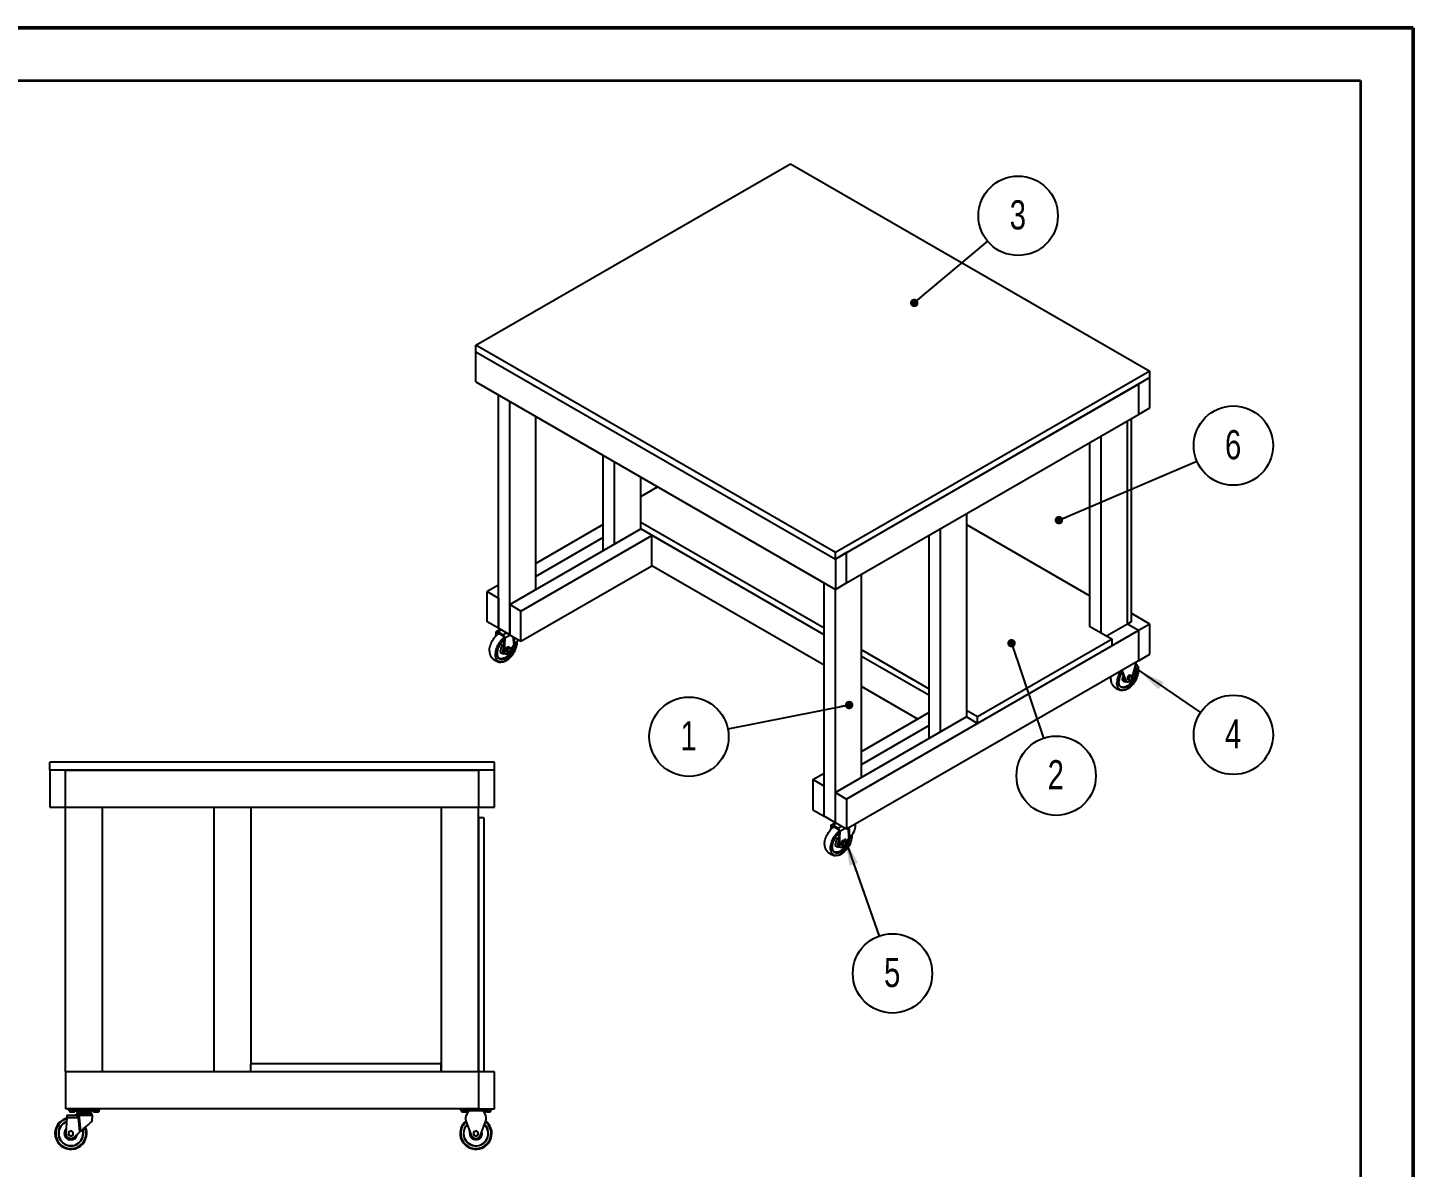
# Model space of a CAD drawing. Header units: millimetres. Extents: x 0 to 279, y 0 to 216.
# Drawn here: x 113.2 to 279.4, y 79.2 to 215.9 of the extents above; entities that cross this region are included whole.
import ezdxf

# ---------------------------------------------------------------- set-up
doc = ezdxf.new("R2010")
doc.units = ezdxf.units.MM
doc.layers.add('PAGE_BORDER', color=7, linetype='Continuous')
doc.styles.add('SLDTEXTSTYLE0', font='TXT', dxfattribs={"width": 0.75})
doc.dimstyles.new('SLDDIMSTYLE2', dxfattribs={"dimtxt": 0.18, "dimasz": 1.016, "dimexe": 0, "dimexo": 0.0625, "dimgap": 0, "dimtad": 0, "dimtih": 1, "dimtoh": 1, "dimdec": 0, "dimrnd": 1e-09, "dimzin": 0, "dimdsep": 46, "dimtxsty": 'Standard', "dimblk1": 'DOT', "dimblk2": 'DOT', "dimsah": 1, "dimcen": 0.09, "dimadec": 0, "dimazin": 0, "dimtfac": 1.016, "dimtdec": 0, "dimtofl": 0, "dimtmove": 0, "dimatfit": 3, "dimldrblk": 'DOT', "dimfxl": 0, "dimfrac": 2, "dimtolj": 1, "dimtzin": 0, "dimarcsym": 0})
doc.dimstyles.new('SLDDIMSTYLE3', dxfattribs={"dimtxt": 0.18, "dimasz": 3.302, "dimexe": 0, "dimexo": 0.0625, "dimgap": 0, "dimtad": 0, "dimtih": 1, "dimtoh": 1, "dimdec": 0, "dimrnd": 1e-09, "dimzin": 0, "dimdsep": 46, "dimtxsty": 'Standard', "dimsah": 1, "dimcen": 0.09, "dimadec": 0, "dimazin": 0, "dimtfac": 3.302, "dimtdec": 0, "dimtofl": 0, "dimtmove": 0, "dimatfit": 3, "dimfxl": 0, "dimfrac": 2, "dimtolj": 1, "dimtzin": 0, "dimarcsym": 0})

# ---------------------------------------------------------------- blocks, each defined once
blk = doc.blocks.new('SW_NOTE_0')
at = {"layer": 'PAGE_BORDER', "color": 0}
blk.add_circle((3.64, 3.06), 4.76, dxfattribs=at)
at = {"layer": 'PAGE_BORDER', "color": 0, "insert": (3.61, 4.92), "char_height": 3.5, "attachment_point": 2, "style": 'SLDTEXTSTYLE0'}
blk.add_mtext('3', dxfattribs=at)
blk = doc.blocks.new('_DOT')
at = {"color": 0, "linetype": 'ByBlock', "lineweight": -2}
blk.add_line((-0.5, 0), (-1, 0), dxfattribs=at)
at = {"color": 0, "linetype": 'ByBlock', "const_width": 0.5}
blk.add_lwpolyline([(-0.25, 0, 1), (0.25, 0, 1)], format="xyb", close=True, dxfattribs=at)
blk = doc.blocks.new('SW_NOTE_1')
at = {"layer": 'PAGE_BORDER', "color": 0}
blk.add_circle((4.37, 1.87), 4.76, dxfattribs=at)
at = {"layer": 'PAGE_BORDER', "color": 0, "insert": (4.34, 3.73), "char_height": 3.5, "attachment_point": 2, "style": 'SLDTEXTSTYLE0'}
blk.add_mtext('6', dxfattribs=at)
blk = doc.blocks.new('SW_NOTE_2')
at = {"layer": 'PAGE_BORDER', "color": 0}
blk.add_circle((1.52, -4.51), 4.76, dxfattribs=at)
at = {"layer": 'PAGE_BORDER', "color": 0, "insert": (1.48, -2.64), "char_height": 3.5, "attachment_point": 2, "style": 'SLDTEXTSTYLE0'}
blk.add_mtext('2', dxfattribs=at)
blk = doc.blocks.new('SW_NOTE_3')
at = {"layer": 'PAGE_BORDER', "color": 0}
blk.add_circle((3.93, -2.67), 4.76, dxfattribs=at)
at = {"layer": 'PAGE_BORDER', "color": 0, "insert": (3.9, -0.81), "char_height": 3.5, "attachment_point": 2, "style": 'SLDTEXTSTYLE0'}
blk.add_mtext('4', dxfattribs=at)
blk = doc.blocks.new('SW_NOTE_4')
at = {"layer": 'PAGE_BORDER', "color": 0}
blk.add_circle((1.59, -4.48), 4.76, dxfattribs=at)
at = {"layer": 'PAGE_BORDER', "color": 0, "insert": (1.55, -2.62), "char_height": 3.5, "attachment_point": 2, "style": 'SLDTEXTSTYLE0'}
blk.add_mtext('5', dxfattribs=at)
blk = doc.blocks.new('SW_NOTE_5')
at = {"layer": 'PAGE_BORDER', "color": 0}
blk.add_circle((-4.66, -0.92), 4.76, dxfattribs=at)
at = {"layer": 'PAGE_BORDER', "color": 0, "insert": (-4.7, 0.94), "char_height": 3.5, "attachment_point": 2, "style": 'SLDTEXTSTYLE0'}
blk.add_mtext('1', dxfattribs=at)

msp = doc.modelspace()

# ---------------------------------------------------------------- linework, layer by layer
at = {"color": 7, "linetype": 'Continuous', "lineweight": 50}
for p in [(0, 215.9), (279.4, 0)]:
    msp.add_line(p, (279.4, 215.9), dxfattribs=at)
at = {"color": 7, "linetype": 'Continuous', "lineweight": 25}
for p, q in [((166.986, 177.804), (204.704, 199.578)), ((204.704, 199.578), (247.809, 174.694)), ((210.092, 152.92), (166.986, 177.804)), ((166.986, 177.027), (166.986, 177.804)), ((166.986, 177.027), (210.092, 152.142)), ((166.986, 173.397), (166.986, 177.027)), ((247.809, 174.694), (210.092, 152.92)), ((247.809, 173.916), (247.809, 174.694)), ((166.986, 173.397), (210.092, 148.513)), ((247.809, 173.916), (210.092, 152.142)), ((211.439, 152.92), (246.462, 173.138)), ((247.809, 173.916), (246.462, 173.138)), ((246.462, 173.138), (246.462, 169.509)), ((247.809, 170.287), (247.809, 173.916)), ((169.681, 143.842), (169.681, 171.842)), ((171.028, 143.065), (171.028, 171.064)), ((211.439, 149.291), (246.462, 169.509)), ((246.462, 169.509), (247.809, 170.287)), ((174.171, 148.509), (174.171, 169.25)), ((245.115, 144.361), (245.115, 168.731)), ((245.564, 168.99), (245.564, 144.621)), ((241.972, 143.292), (241.972, 166.917)), ((182.253, 153.175), (182.253, 164.584)), ((240.625, 144.07), (240.625, 166.139)), ((183.6, 153.952), (183.6, 163.806)), ((186.743, 155.767), (186.743, 161.992)), ((186.743, 159.655), (188.767, 160.823)), ((182.253, 156.285), (174.171, 151.619)), ((208.745, 143.843), (186.743, 156.544)), ((225.807, 157.585), (225.807, 133.215)), ((225.807, 156.285), (240.625, 147.731)), ((171.028, 146.694), (186.743, 155.767)), ((172.375, 145.917), (188.09, 154.989)), ((182.253, 154.73), (174.171, 150.064)), ((208.745, 143.065), (186.743, 155.767)), ((188.09, 151.359), (188.09, 154.989)), ((208.745, 143.065), (188.09, 154.989)), ((221.317, 154.993), (221.317, 130.623)), ((222.664, 155.771), (222.664, 131.401)), ((211.439, 152.92), (210.092, 152.142)), ((210.092, 152.142), (210.092, 152.92)), ((211.439, 149.291), (211.439, 152.92)), ((172.375, 142.287), (188.09, 151.359)), ((208.745, 139.436), (188.09, 151.359)), ((210.092, 152.142), (210.092, 148.513)), ((213.235, 125.957), (213.235, 150.327)), ((169.681, 149.027), (168.333, 148.25)), ((168.333, 148.25), (169.681, 147.472)), ((168.333, 144.62), (168.333, 148.25)), ((208.745, 121.291), (208.745, 149.291)), ((210.092, 148.513), (211.439, 149.291)), ((210.092, 120.514), (210.092, 148.513)), ((169.681, 147.472), (169.681, 143.842)), ((172.375, 145.917), (171.028, 146.694)), ((171.028, 146.694), (171.028, 143.065)), ((169.681, 143.842), (168.333, 144.62)), ((172.375, 142.287), (172.375, 145.917)), ((245.564, 144.621), (245.115, 144.361)), ((247.809, 144.361), (245.564, 145.657)), ((169.351, 143.286), (169.333, 142.879)), ((169.436, 143.237), (169.424, 142.975)), ((169.905, 143.713), (169.425, 143.436)), ((170.212, 142.96), (169.583, 143.323)), ((170.216, 143.06), (169.588, 143.422)), ((171.028, 143.065), (169.681, 143.842)), ((171.028, 143.065), (172.375, 142.287)), ((246.462, 143.584), (211.439, 123.365)), ((240.625, 144.135), (240.568, 144.102)), ((240.568, 144.102), (243.291, 142.531)), ((245.115, 144.361), (242.617, 142.92)), ((246.462, 143.584), (245.115, 144.361)), ((247.809, 144.361), (246.462, 143.584)), ((246.462, 143.584), (246.462, 139.954)), ((247.809, 140.732), (247.809, 144.361)), ((170.345, 142.713), (170.276, 141.159)), ((170.429, 142.664), (170.36, 141.11)), ((170.781, 141.59), (170.584, 141.345)), ((170.584, 141.345), (170.584, 141.083)), ((170.749, 141.25), (170.584, 141.345)), ((170.977, 141.572), (170.781, 141.59)), ((170.945, 141.494), (170.781, 141.59)), ((171.142, 141.477), (170.977, 141.572)), ((171.155, 141.279), (171.547, 141.911)), ((221.317, 136.585), (213.235, 141.251)), ((243.291, 142.531), (227.154, 133.215)), ((243.291, 141.753), (227.154, 132.438)), ((243.291, 141.753), (243.291, 142.531)), ((170.268, 140.795), (170.466, 140.822)), ((170.36, 141.11), (170.276, 141.159)), ((170.399, 140.861), (170.483, 140.812)), ((170.749, 140.988), (170.584, 141.083)), ((246.462, 139.954), (211.439, 119.736)), ((221.317, 135.807), (213.235, 140.473)), ((245.713, 138.02), (246.159, 139.693)), ((246.462, 139.954), (247.809, 140.732)), ((244.394, 138.761), (244.837, 137.612)), ((244.475, 138.721), (244.921, 137.563)), ((245.317, 138.22), (245.12, 137.975)), ((245.12, 137.975), (245.12, 137.714)), ((245.285, 137.88), (245.12, 137.975)), ((245.513, 138.202), (245.317, 138.22)), ((245.481, 138.125), (245.317, 138.22)), ((245.678, 138.107), (245.513, 138.202)), ((245.698, 137.971), (245.713, 138.02)), ((219.969, 132.956), (213.235, 136.844)), ((244.739, 137.773), (244.744, 137.853)), ((244.921, 137.563), (244.837, 137.612)), ((244.865, 137.433), (245.002, 137.452)), ((244.935, 137.491), (245.019, 137.442)), ((245.285, 137.618), (245.12, 137.714)), ((225.807, 133.215), (210.092, 124.143)), ((213.235, 129.068), (221.317, 133.734)), ((227.154, 133.215), (225.807, 133.993)), ((227.154, 132.438), (225.807, 133.215)), ((227.154, 132.438), (227.154, 133.215)), ((213.235, 127.513), (221.317, 132.179)), ((115.86, 126.822), (115.86, 127.775)), ((169.2, 127.775), (115.86, 127.775)), ((115.86, 126.822), (115.86, 122.377)), ((117.765, 126.822), (115.86, 126.822)), ((169.2, 126.822), (115.86, 126.822)), ((117.765, 122.377), (117.765, 126.822)), ((117.765, 126.822), (167.295, 126.822)), ((167.295, 126.822), (167.295, 122.377)), ((169.2, 126.822), (167.295, 126.822)), ((169.2, 126.822), (169.2, 127.775)), ((169.2, 122.377), (169.2, 126.822)), ((207.398, 125.698), (208.745, 126.476)), ((208.745, 124.921), (207.398, 125.698)), ((207.398, 125.698), (207.398, 122.069)), ((208.745, 121.291), (208.745, 124.921)), ((210.092, 124.143), (211.439, 123.365)), ((210.092, 120.514), (210.092, 124.143)), ((211.439, 123.365), (211.439, 119.736)), ((115.86, 122.377), (117.765, 122.377)), ((117.765, 90.627), (117.765, 122.377)), ((117.765, 122.377), (167.295, 122.377)), ((122.21, 90.627), (122.21, 122.377)), ((135.545, 122.377), (135.545, 90.627)), ((139.99, 122.377), (139.99, 91.58)), ((162.85, 90.627), (162.85, 122.377)), ((167.295, 90.627), (167.295, 122.377)), ((167.295, 122.377), (169.2, 122.377)), ((207.398, 122.069), (208.745, 121.291)), ((167.93, 121.107), (167.295, 121.107)), ((167.295, 121.107), (167.295, 90.627)), ((167.93, 121.107), (167.93, 90.627)), ((210.092, 120.514), (208.745, 121.291)), ((209.538, 120.087), (209.52, 119.68)), ((209.622, 120.038), (209.611, 119.776)), ((210.091, 120.514), (209.612, 120.237)), ((210.398, 119.761), (209.77, 120.123)), ((210.403, 119.86), (209.774, 120.223)), ((211.439, 119.736), (210.092, 120.514)), ((212.495, 120.048), (212.515, 120.357)), ((210.531, 119.513), (210.463, 117.96)), ((210.616, 119.465), (210.547, 117.911)), ((210.967, 118.39), (210.771, 118.146)), ((210.771, 118.146), (210.771, 117.884)), ((210.936, 118.051), (210.771, 118.146)), ((211.164, 118.373), (210.967, 118.39)), ((211.132, 118.295), (210.967, 118.39)), ((211.328, 118.278), (211.164, 118.373)), ((211.342, 118.08), (211.733, 118.711)), ((210.455, 117.596), (210.653, 117.623)), ((210.547, 117.911), (210.463, 117.96)), ((210.585, 117.661), (210.67, 117.613)), ((210.936, 117.789), (210.771, 117.884)), ((139.99, 90.627), (139.99, 91.58)), ((162.81, 91.58), (139.99, 91.58)), ((162.81, 90.627), (162.81, 91.58)), ((162.85, 91.58), (162.81, 91.58)), ((117.765, 90.627), (117.765, 86.182)), ((167.295, 90.627), (117.765, 90.627)), ((162.81, 90.627), (139.99, 90.627)), ((169.2, 90.627), (167.295, 90.627)), ((167.295, 90.627), (167.295, 86.182)), ((169.2, 86.182), (169.2, 90.627)), ((167.295, 86.182), (117.765, 86.182)), ((117.903, 85.131), (117.805, 83.277)), ((119.316, 85.131), (117.903, 85.131)), ((117.919, 85.448), (119.001, 85.448)), ((118.082, 86.063), (118.082, 86.182)), ((118.082, 86.063), (121.892, 86.063)), ((118.253, 86.063), (118.253, 85.87)), ((118.274, 85.849), (118.281, 85.845)), ((118.281, 85.845), (118.372, 85.845)), ((118.49, 85.87), (118.372, 85.845)), ((118.372, 85.845), (118.643, 85.845)), ((118.49, 86.063), (118.49, 85.87)), ((118.796, 85.87), (118.643, 85.845)), ((118.643, 85.845), (118.83, 85.845)), ((118.796, 86.063), (118.796, 85.87)), ((118.836, 85.845), (118.843, 85.849)), ((118.864, 86.063), (118.864, 85.87)), ((119.111, 85.825), (119.111, 85.749)), ((119.111, 85.749), (120.864, 85.749)), ((119.111, 85.692), (119.111, 85.565)), ((119.111, 85.692), (120.864, 85.692)), ((119.111, 85.565), (120.864, 85.565)), ((119.2, 85.749), (119.2, 85.692)), ((119.483, 83.418), (119.316, 85.131)), ((119.409, 85.139), (119.554, 83.481)), ((120.775, 85.692), (120.775, 85.749)), ((120.864, 85.749), (120.864, 85.825)), ((120.864, 85.565), (120.864, 85.692)), ((120.947, 84.731), (120.982, 85.398)), ((121.097, 86.063), (121.097, 85.87)), ((121.111, 85.861), (121.138, 85.845)), ((121.164, 85.845), (121.138, 85.845)), ((121.164, 85.845), (121.39, 85.845)), ((121.23, 86.063), (121.23, 85.87)), ((121.55, 85.87), (121.39, 85.845)), ((121.39, 85.845), (121.643, 85.845)), ((121.55, 86.063), (121.55, 85.87)), ((121.736, 85.87), (121.643, 85.845)), ((121.643, 85.845), (121.694, 85.845)), ((121.694, 85.845), (121.722, 85.861)), ((121.736, 86.063), (121.736, 85.87)), ((121.892, 86.063), (121.892, 86.182)), ((165.072, 86.063), (165.072, 86.182)), ((165.072, 86.063), (165.271, 86.063)), ((165.231, 86.063), (165.231, 85.87)), ((165.243, 85.866), (165.231, 85.87)), ((165.231, 85.87), (165.25, 85.862)), ((165.248, 85.858), (165.271, 85.845)), ((165.25, 86.063), (165.25, 85.87)), ((165.25, 85.87), (165.274, 85.845)), ((165.271, 86.063), (165.271, 86.182)), ((165.271, 86.063), (165.715, 86.063)), ((165.375, 85.845), (165.271, 85.845)), ((165.375, 85.845), (165.65, 85.845)), ((165.501, 86.063), (165.501, 85.87)), ((165.799, 85.87), (165.65, 85.845)), ((165.65, 85.845), (165.823, 85.845)), ((165.714, 86.141), (165.714, 86.182)), ((165.715, 86.063), (165.714, 86.141)), ((165.714, 86.141), (165.912, 86.141)), ((165.787, 84.775), (166.418, 83.042)), ((165.799, 86.063), (165.799, 85.87)), ((165.847, 85.87), (165.823, 85.845)), ((165.826, 85.845), (165.85, 85.858)), ((165.866, 85.87), (165.835, 85.857)), ((166.085, 85.944), (165.842, 85.501)), ((165.847, 86.063), (165.847, 85.87)), ((165.866, 86.063), (165.866, 85.87)), ((165.912, 86.182), (165.912, 86.141)), ((165.912, 86.141), (165.913, 86.063)), ((167.87, 85.944), (166.085, 85.944)), ((166.11, 86.182), (166.11, 86.063)), ((166.15, 86.063), (166.11, 86.063)), ((167.295, 86.182), (169.2, 86.182)), ((167.537, 83.042), (168.168, 84.775)), ((167.845, 86.063), (167.805, 86.063)), ((167.845, 86.063), (167.845, 86.182)), ((168.113, 85.501), (167.87, 85.944)), ((168.042, 86.063), (168.043, 86.141)), ((168.043, 86.141), (168.043, 86.182)), ((168.241, 86.141), (168.043, 86.141)), ((168.103, 86.063), (168.103, 85.87)), ((168.126, 85.849), (168.103, 85.87)), ((168.121, 85.849), (168.128, 85.845)), ((168.122, 86.063), (168.122, 85.87)), ((168.135, 85.87), (168.129, 85.845)), ((168.278, 85.845), (168.129, 85.845)), ((168.135, 86.063), (168.135, 85.87)), ((168.241, 86.141), (168.24, 86.063)), ((168.24, 86.063), (168.684, 86.063)), ((168.241, 86.182), (168.241, 86.141)), ((168.278, 85.845), (168.555, 85.845)), ((168.42, 86.063), (168.42, 85.87)), ((168.691, 85.87), (168.555, 85.845)), ((168.555, 85.845), (168.684, 85.845)), ((168.684, 86.063), (168.684, 86.182)), ((168.684, 86.063), (168.882, 86.063)), ((168.684, 85.845), (168.691, 85.849)), ((168.709, 85.87), (168.69, 85.866)), ((168.691, 86.063), (168.691, 85.87)), ((168.698, 85.86), (168.709, 85.87)), ((168.709, 86.063), (168.709, 85.87)), ((168.882, 86.063), (168.882, 86.182)), ((118.4, 83.566), (118.261, 83.486)), ((118.678, 83.406), (118.539, 83.486)), ((118.798, 82.802), (119.483, 83.418)), ((166.977, 83.566), (166.838, 83.486)), ((167.255, 83.406), (167.116, 83.486)), ((118.122, 83.085), (118.261, 83.005)), ((118.4, 82.925), (118.539, 83.005)), ((166.7, 83.085), (166.838, 83.005)), ((166.977, 82.925), (167.116, 83.005))]:
    msp.add_line(p, q, dxfattribs=at)
at = {"color": 8, "linetype": 'Continuous', "lineweight": 25}
for p, q in [((169.436, 143.237), (169.583, 143.323)), ((169.998, 143.659), (169.588, 143.422)), ((170.216, 143.06), (170.626, 143.296)), ((171.075, 143.037), (170.429, 142.664)), ((244.475, 138.721), (244.4, 138.764)), ((209.622, 120.038), (209.77, 120.123)), ((210.184, 120.46), (209.774, 120.223)), ((210.403, 119.86), (210.813, 120.097)), ((211.262, 119.838), (210.616, 119.465)), ((119.028, 85.506), (119.113, 85.506)), ((119.111, 85.825), (120.864, 85.825)), ((120.982, 85.398), (119.31, 85.398))]:
    msp.add_line(p, q, dxfattribs=at)
at = {"color": 7, "linetype": 'Continuous', "lineweight": 25, "flags": 128}
for points in [[(168.593, 141.108), (168.599, 141.259), (168.618, 141.416), (168.65, 141.578), (168.694, 141.742), (168.749, 141.907), (168.816, 142.072), (168.893, 142.235), (168.98, 142.393), (169.076, 142.546), (169.18, 142.693), (169.291, 142.831), (169.408, 142.959), (169.529, 143.076), (169.654, 143.181), (169.73, 143.238)], [(169.322, 140.687), (169.329, 140.838), (169.348, 140.995), (169.379, 141.157), (169.423, 141.321), (169.479, 141.486), (169.546, 141.651), (169.623, 141.813), (169.71, 141.972), (169.806, 142.125), (169.91, 142.272), (170.021, 142.409), (170.137, 142.538), (170.259, 142.655), (170.345, 142.729)], [(171.888, 142.257), (171.889, 142.242), (171.889, 142.095), (171.876, 141.94), (171.851, 141.781), (171.813, 141.618), (171.764, 141.453), (171.702, 141.287), (171.63, 141.124), (171.548, 140.963), (171.456, 140.807), (171.356, 140.657), (171.249, 140.515), (171.135, 140.381), (171.016, 140.258), (170.892, 140.147), (170.766, 140.049), (170.639, 139.964), (170.511, 139.894), (170.384, 139.839), (170.259, 139.8), (170.137, 139.777), (170.021, 139.77), (169.91, 139.78), (169.806, 139.806), (169.71, 139.849), (169.623, 139.907), (169.546, 139.98), (169.479, 140.068), (169.423, 140.169), (169.379, 140.283), (169.348, 140.408), (169.329, 140.543), (169.322, 140.687), (169.322, 140.687)], [(169.547, 140.816), (169.553, 140.952), (169.572, 141.094), (169.602, 141.239), (169.645, 141.387), (169.699, 141.535), (169.763, 141.682), (169.837, 141.825), (169.921, 141.965), (170.012, 142.098), (170.11, 142.223), (170.214, 142.338), (170.323, 142.443), (170.333, 142.453)], [(171.666, 142.029), (171.66, 141.904), (171.642, 141.762), (171.611, 141.617), (171.568, 141.469), (171.515, 141.321), (171.45, 141.175), (171.376, 141.031), (171.293, 140.891), (171.201, 140.759), (171.103, 140.634), (170.999, 140.518), (170.89, 140.413), (170.778, 140.32), (170.664, 140.239), (170.549, 140.173), (170.435, 140.122), (170.323, 140.085), (170.214, 140.065), (170.11, 140.06), (170.012, 140.072), (169.921, 140.099), (169.837, 140.142), (169.763, 140.201), (169.699, 140.273), (169.645, 140.359), (169.602, 140.458), (169.572, 140.568), (169.553, 140.688), (169.547, 140.816)], [(171.467, 141.783), (171.462, 141.759), (171.425, 141.613), (171.377, 141.466), (171.317, 141.319), (171.247, 141.175), (171.167, 141.034), (171.079, 140.9), (170.984, 140.773), (170.882, 140.654), (170.775, 140.547), (170.665, 140.451), (170.552, 140.367), (170.438, 140.298), (170.324, 140.243), (170.212, 140.204), (170.104, 140.18), (169.999, 140.173), (169.9, 140.182), (169.809, 140.207), (169.725, 140.247), (169.713, 140.255)], [(170.268, 140.795), (170.263, 140.794), (170.189, 140.793), (170.12, 140.807), (170.059, 140.837), (170.007, 140.882), (169.966, 140.941), (169.935, 141.013), (169.917, 141.096), (169.911, 141.188)], [(170.464, 140.823), (170.416, 140.825), (170.355, 140.842), (170.302, 140.875), (170.26, 140.923), (170.228, 140.985), (170.209, 141.059), (170.203, 141.143)], [(170.276, 141.159), (170.279, 141.073), (170.296, 140.997), (170.325, 140.933), (170.367, 140.883), (170.399, 140.861)], [(170.36, 141.11), (170.363, 141.024), (170.38, 140.948), (170.409, 140.884), (170.451, 140.835), (170.504, 140.802), (170.565, 140.786), (170.634, 140.787), (170.708, 140.807), (170.784, 140.843), (170.859, 140.896), (170.933, 140.962), (170.937, 140.967)], [(246.159, 139.693), (246.178, 139.777), (246.181, 139.792)], [(243.129, 137.738), (243.135, 137.89), (243.154, 138.045)], [(246.128, 139.578), (246.166, 139.545), (246.239, 139.464), (246.3, 139.37), (246.349, 139.262), (246.387, 139.143), (246.413, 139.012), (246.425, 138.873), (246.425, 138.725), (246.413, 138.57), (246.387, 138.411), (246.349, 138.248), (246.3, 138.083), (246.239, 137.918), (246.166, 137.754), (246.084, 137.593), (245.992, 137.437), (245.892, 137.287), (245.785, 137.145), (245.671, 137.012), (245.552, 136.889), (245.429, 136.778), (245.302, 136.679), (245.175, 136.594), (245.047, 136.524), (244.92, 136.469), (244.795, 136.43), (244.674, 136.407), (244.557, 136.401), (244.446, 136.41), (244.342, 136.437), (244.246, 136.479), (244.159, 136.537), (244.082, 136.61), (244.015, 136.698), (243.959, 136.799), (243.916, 136.913), (243.884, 137.038), (243.865, 137.173), (243.859, 137.317), (243.859, 137.317)], [(246.036, 139.233), (246.051, 139.213), (246.104, 139.127), (246.147, 139.029), (246.178, 138.919), (246.196, 138.799), (246.202, 138.67), (246.196, 138.534), (246.178, 138.393), (246.147, 138.247), (246.104, 138.1), (246.051, 137.952), (245.986, 137.805), (245.912, 137.661), (245.829, 137.522), (245.737, 137.389), (245.639, 137.264), (245.535, 137.148), (245.426, 137.043), (245.314, 136.95), (245.2, 136.87), (245.085, 136.803), (244.971, 136.752), (244.859, 136.716), (244.751, 136.695), (244.646, 136.691), (244.548, 136.702), (244.457, 136.73), (244.373, 136.773), (244.299, 136.831), (244.235, 136.903), (244.181, 136.989), (244.139, 137.088), (244.108, 137.198), (244.089, 137.318), (244.083, 137.447), (244.083, 137.447)], [(246.011, 139.141), (246.02, 139.122), (246.057, 139.018), (246.083, 138.903), (246.095, 138.778), (246.095, 138.645), (246.083, 138.506), (246.057, 138.362), (246.02, 138.215), (245.971, 138.066), (245.911, 137.919), (245.84, 137.773), (245.76, 137.632), (245.671, 137.496), (245.575, 137.368), (245.472, 137.248), (245.365, 137.14), (245.253, 137.043), (245.139, 136.959), (245.024, 136.889), (244.91, 136.833), (244.797, 136.794), (244.687, 136.77), (244.582, 136.763), (244.482, 136.772), (244.389, 136.797), (244.305, 136.838), (244.269, 136.862)], [(244.453, 138.795), (244.456, 138.783), (244.475, 138.721)], [(244.865, 137.433), (244.814, 137.43), (244.743, 137.439), (244.68, 137.465), (244.627, 137.507), (244.584, 137.563), (244.552, 137.633), (244.533, 137.715), (244.526, 137.806)], [(245, 137.453), (244.952, 137.455), (244.891, 137.472), (244.838, 137.505), (244.796, 137.553), (244.764, 137.615), (244.745, 137.689), (244.739, 137.773)], [(244.921, 137.563), (244.952, 137.504), (244.994, 137.459), (245.046, 137.429), (245.106, 137.415), (245.173, 137.418), (245.244, 137.437), (245.317, 137.472), (245.39, 137.521), (245.461, 137.584), (245.471, 137.595)], [(208.779, 117.909), (208.786, 118.06), (208.805, 118.217), (208.836, 118.379), (208.88, 118.543), (208.936, 118.708), (209.003, 118.873), (209.08, 119.035), (209.167, 119.194), (209.263, 119.347), (209.367, 119.494), (209.478, 119.631), (209.594, 119.76), (209.716, 119.877), (209.841, 119.982), (209.917, 120.039)], [(209.509, 117.487), (209.515, 117.639), (209.535, 117.796), (209.566, 117.958), (209.61, 118.122), (209.665, 118.287), (209.732, 118.452), (209.81, 118.614), (209.897, 118.773), (209.993, 118.926), (210.097, 119.072), (210.207, 119.21), (210.324, 119.338), (210.445, 119.456), (210.531, 119.529)], [(212.075, 119.058), (212.076, 119.043), (212.076, 118.895), (212.063, 118.741), (212.038, 118.581), (212, 118.418), (211.95, 118.253), (211.889, 118.088), (211.817, 117.924), (211.735, 117.764), (211.643, 117.607), (211.543, 117.458), (211.435, 117.315), (211.321, 117.182), (211.202, 117.059), (211.079, 116.948), (210.953, 116.85), (210.825, 116.765), (210.697, 116.695), (210.57, 116.64), (210.445, 116.601), (210.324, 116.578), (210.207, 116.571), (210.097, 116.581), (209.993, 116.607), (209.897, 116.65), (209.81, 116.708), (209.732, 116.781), (209.665, 116.869), (209.61, 116.97), (209.566, 117.083), (209.535, 117.208), (209.515, 117.344), (209.509, 117.487), (209.509, 117.487)], [(209.734, 117.617), (209.74, 117.753), (209.758, 117.894), (209.789, 118.04), (209.832, 118.187), (209.885, 118.336), (209.95, 118.482), (210.024, 118.626), (210.107, 118.765), (210.199, 118.898), (210.297, 119.023), (210.401, 119.139), (210.51, 119.244), (210.52, 119.253)], [(211.853, 118.829), (211.847, 118.705), (211.828, 118.563), (211.797, 118.418), (211.755, 118.27), (211.701, 118.122), (211.637, 117.975), (211.563, 117.831), (211.479, 117.692), (211.388, 117.559), (211.29, 117.434), (211.185, 117.318), (211.077, 117.213), (210.965, 117.12), (210.851, 117.04), (210.736, 116.974), (210.622, 116.922), (210.51, 116.886), (210.401, 116.866), (210.297, 116.861), (210.199, 116.873), (210.107, 116.9), (210.024, 116.943), (209.95, 117.001), (209.885, 117.074), (209.832, 117.16), (209.789, 117.258), (209.758, 117.368), (209.74, 117.488), (209.734, 117.617)], [(211.654, 118.584), (211.649, 118.559), (211.612, 118.414), (211.563, 118.266), (211.504, 118.12), (211.434, 117.975), (211.354, 117.835), (211.266, 117.701), (211.171, 117.573), (211.069, 117.455), (210.962, 117.347), (210.852, 117.251), (210.739, 117.168), (210.625, 117.099), (210.511, 117.044), (210.399, 117.004), (210.29, 116.981), (210.186, 116.974), (210.087, 116.982), (209.995, 117.007), (209.911, 117.048), (209.899, 117.056)], [(210.455, 117.596), (210.45, 117.595), (210.375, 117.593), (210.307, 117.608), (210.246, 117.638), (210.194, 117.683), (210.152, 117.742), (210.122, 117.814), (210.104, 117.897), (210.097, 117.989)], [(210.651, 117.624), (210.603, 117.625), (210.542, 117.642), (210.489, 117.676), (210.446, 117.724), (210.415, 117.786), (210.396, 117.86), (210.389, 117.944)], [(210.463, 117.96), (210.466, 117.874), (210.482, 117.797), (210.512, 117.733), (210.554, 117.684), (210.585, 117.661)], [(210.547, 117.911), (210.55, 117.825), (210.566, 117.749), (210.596, 117.685), (210.638, 117.636), (210.69, 117.602), (210.752, 117.586), (210.821, 117.588), (210.894, 117.608), (210.97, 117.644), (211.046, 117.696), (211.119, 117.763), (211.124, 117.767)], [(117.919, 85.448), (117.919, 85.443), (117.918, 85.429), (117.917, 85.405), (117.915, 85.374), (117.913, 85.335), (117.911, 85.289), (117.908, 85.239), (117.905, 85.186), (117.903, 85.131)], [(119.409, 85.139), (119.399, 85.138), (119.388, 85.137), (119.377, 85.136), (119.365, 85.135), (119.353, 85.134), (119.341, 85.133), (119.329, 85.132), (119.316, 85.131)], [(166.085, 85.944), (166.108, 85.985), (166.13, 86.026), (166.15, 86.063)], [(167.805, 86.063), (167.825, 86.026), (167.847, 85.985), (167.87, 85.944)], [(120.947, 84.731), (120.945, 84.73), (120.932, 84.718), (120.905, 84.694), (120.866, 84.659), (120.814, 84.612), (120.751, 84.556), (120.678, 84.49), (120.595, 84.415), (120.504, 84.333), (120.405, 84.245), (120.302, 84.152), (120.194, 84.056), (120.084, 83.957), (119.973, 83.857), (119.863, 83.759), (119.756, 83.662), (119.652, 83.569), (119.554, 83.481)], [(166.232, 83.245), (166.242, 83.362), (166.265, 83.462)]]:
    msp.add_lwpolyline(points, dxfattribs=at)
at = {"color": 7, "linetype": 'Continuous', "lineweight": 25}
for centre, radius, start, end in [((171.141, 141.125), 1.232, 132.11266, 177.06252), ((171.077, 141.119), 0.875, 153.91066, 178.43865), ((171.192, 141.089), 0.426, 140.22793, 177.36071), ((171.076, 141.222), 0.254, 93.42954, 146.56509), ((171.039, 141.355), 0.122, 350.74812, 79.45322), ((170.733, 141.355), 0.426, 320.22793, 357.36071), ((169.682, 141.056), 1.091, 177.28752, 213.15107), ((170.887, 141.089), 0.122, 170.74812, 259.45322), ((170.85, 141.222), 0.254, 273.42954, 326.56509), ((246.557, 137.209), 2.7, 146.0894, 177.70446), ((246.325, 137.352), 2.244, 146.33002, 177.5884), ((245.529, 137.782), 1.003, 155.89918, 178.61538), ((245.729, 137.72), 0.426, 140.22793, 177.36071), ((245.612, 137.853), 0.254, 93.42954, 146.56509), ((245.575, 137.986), 0.122, 350.74812, 79.45322), ((245.27, 137.986), 0.426, 320.22793, 357.36071), ((244.219, 137.687), 1.091, 177.28752, 213.15107), ((245.052, 137.686), 0.228, 199.03191, 238.95595), ((245.423, 137.72), 0.122, 170.74812, 259.45322), ((245.386, 137.853), 0.254, 273.42954, 326.56509), ((211.328, 117.926), 1.232, 132.11266, 177.06252), ((211.263, 117.92), 0.875, 153.91066, 178.43865), ((211.379, 117.89), 0.426, 140.22793, 177.36071), ((211.263, 118.023), 0.254, 93.42954, 146.56509), ((211.225, 118.156), 0.122, 350.74812, 79.45322), ((210.92, 118.156), 0.426, 320.22793, 357.36071), ((209.869, 117.857), 1.091, 177.28752, 213.15107), ((211.074, 117.89), 0.122, 170.74812, 259.45322), ((211.036, 118.023), 0.254, 273.42954, 326.56509), ((118.4, 83.245), 1.905, 105.20996, 0), ((118.4, 83.245), 1.816, 106.13513, 180), ((118.905, 85.607), 0.159, 270, 320.76519), ((118.999, 85.588), 0.14, 270.72111, 324.26534), ((119.151, 85.406), 0.159, 90, 140.76519), ((119.349, 85.825), 0.238, 90, 180), ((119.048, 85.588), 0.324, 298.4033, 324.03077), ((120.626, 85.825), 0.238, 0, 90), ((120.823, 85.406), 0.159, 357, 90), ((166.617, 85.077), 0.883, 151.28785, 200), ((167.338, 85.077), 0.883, 340, 28.71215), ((118.4, 83.245), 1.816, 180, 22.77009), ((118.4, 83.245), 1.499, 110.40611, 180), ((118.4, 83.245), 1.499, 180, 18.49911), ((118.4, 83.245), 1.464, 110.99939, 180), ((118.4, 83.245), 1.464, 180, 17.90582), ((118.4, 83.245), 0.786, 136.23116, 180), ((118.4, 83.245), 0.786, 180, 352.67405), ((118.4, 83.245), 0.635, 156.63587, 180), ((118.4, 83.245), 0.635, 180, 332.26935), ((118.4, 83.245), 0.595, 177, 311.90522), ((118.4, 83.245), 0.278, 120, 180), ((118.4, 83.245), 0.278, 180, 240), ((118.4, 83.245), 0.278, 60, 120), ((118.4, 83.245), 0.278, 0, 60), ((118.4, 83.245), 0.278, 300, 0), ((118.4, 83.245), 1.905, 0, 23.69526), ((166.977, 83.245), 1.905, 128.22001, 0), ((166.977, 83.245), 1.816, 129.14573, 180), ((166.977, 83.245), 1.816, 180, 50.85427), ((166.977, 83.245), 1.499, 133.41934, 180), ((166.977, 83.245), 1.499, 180, 46.58066), ((166.977, 83.245), 1.476, 133.79634, 180), ((166.977, 83.245), 1.476, 180, 46.20366), ((166.977, 83.245), 0.745, 180, 16.91579), ((166.977, 83.245), 0.635, 180, 0.28165), ((166.977, 83.245), 0.278, 120, 180), ((166.977, 83.245), 0.278, 180, 240), ((166.977, 83.245), 0.278, 60, 120), ((166.977, 83.245), 0.278, 0, 60), ((166.977, 83.245), 0.278, 300, 0), ((166.977, 83.245), 1.905, 0, 51.77999), ((118.4, 83.245), 0.278, 240, 300), ((166.977, 83.245), 0.596, 200, 340), ((166.977, 83.245), 0.278, 240, 300)]:
    msp.add_arc(centre, radius, start, end, dxfattribs=at)
for centre, major_axis, ratio, start_param, end_param in [((169.576, 143.156), (-0.145, 0.282), 0.6067559, 5.5269424, 7.0977388), ((169.576, 143.156), (-0.091, 0.177), 0.6067559, 5.5269424, 7.0977388), ((170.204, 142.794), (-0.091, 0.177), 0.6067559, 3.9561461, 5.5269424), ((170.204, 142.794), (-0.145, 0.282), 0.6067559, 3.9561461, 5.5269424), ((171.395, 142.846), (0.667, 1.034), 0.6069384, 4.1957842, 4.7471612), ((209.762, 119.957), (-0.145, 0.282), 0.6067559, 5.5269424, 7.0977388), ((209.762, 119.957), (-0.091, 0.177), 0.6067559, 5.5269424, 7.0977388), ((210.391, 119.594), (-0.091, 0.177), 0.6067559, 3.9561461, 5.5269424), ((210.391, 119.594), (-0.145, 0.282), 0.6067559, 3.9561461, 5.5269424), ((211.581, 119.647), (0.667, 1.034), 0.6069384, 4.1957842, 5.4557449)]:
    msp.add_ellipse(centre, major_axis=major_axis, ratio=ratio, start_param=start_param, end_param=end_param, dxfattribs=at)
for points, knots in [([(170.865, 141.362), (170.862, 141.359), (170.845, 141.337), (170.807, 141.298), (170.769, 141.266), (170.749, 141.25)], [0, 0, 0, 0, 0.0700689, 0.5307735, 1, 1, 1, 1]), ([(170.945, 141.494), (170.934, 141.472), (170.912, 141.426), (170.881, 141.384), (170.865, 141.362)], [0, 0, 0, 0, 0.49545796, 1, 1, 1, 1]), ([(171.061, 141.476), (171.059, 141.476), (171.041, 141.477), (171.004, 141.483), (170.965, 141.491), (170.945, 141.494)], [0, 0, 0, 0, 0.0700689, 0.5307735, 1, 1, 1, 1]), ([(171.142, 141.477), (171.131, 141.476), (171.108, 141.473), (171.077, 141.475), (171.061, 141.476)], [0, 0, 0, 0, 0.495458, 1, 1, 1, 1]), ([(171.159, 141.336), (171.159, 141.347), (171.159, 141.375), (171.153, 141.422), (171.146, 141.459), (171.142, 141.477)], [0, 0, 0, 0, 0.2468443, 0.6213943, 1, 1, 1, 1]), ([(171.142, 141.215), (171.144, 141.223), (171.15, 141.246), (171.158, 141.286), (171.159, 141.319), (171.159, 141.336)], [0, 0, 0, 0, 0.23003402, 0.61256461, 1, 1, 1, 1]), ([(171.611, 141.983), (171.602, 141.975), (171.583, 141.959), (171.562, 141.934), (171.551, 141.917), (171.547, 141.911)], [0, 0, 0, 0, 0.3820097, 0.7750002, 1, 1, 1, 1]), ([(168.768, 140.462), (168.768, 140.461), (168.8, 140.413), (168.874, 140.326), (168.992, 140.204), (169.12, 140.097), (169.257, 140.005), (169.4, 139.928), (169.548, 139.865), (169.701, 139.818), (169.838, 139.787), (169.925, 139.779), (169.959, 139.775)], [0, 0, 0, 0, 0.0012555, 0.1220881, 0.2414709, 0.3591239, 0.4751906, 0.589823, 0.7031636, 0.8153447, 0.9265235, 1, 1, 1, 1]), ([(170.749, 141.25), (170.753, 141.232), (170.76, 141.195), (170.766, 141.148), (170.766, 141.12), (170.766, 141.109)], [0, 0, 0, 0, 0.3748714, 0.7531553, 1, 1, 1, 1]), ([(170.766, 141.109), (170.766, 141.092), (170.765, 141.059), (170.757, 141.019), (170.751, 140.997), (170.749, 140.988)], [0, 0, 0, 0, 0.3822168, 0.7699665, 1, 1, 1, 1]), ([(170.749, 140.988), (170.77, 140.984), (170.812, 140.975), (170.847, 140.971), (170.865, 140.969)], [0, 0, 0, 0, 0.495458, 1, 1, 1, 1]), ([(170.865, 140.969), (170.867, 140.969), (170.884, 140.968), (170.914, 140.967), (170.935, 140.969), (170.945, 140.971)], [0, 0, 0, 0, 0.0700689, 0.5307735, 1, 1, 1, 1]), ([(170.945, 140.971), (170.966, 140.988), (171.008, 141.022), (171.043, 141.062), (171.061, 141.083)], [0, 0, 0, 0, 0.495458, 1, 1, 1, 1]), ([(171.061, 141.083), (171.063, 141.086), (171.081, 141.108), (171.11, 141.151), (171.131, 141.194), (171.142, 141.215)], [0, 0, 0, 0, 0.0700689, 0.5307735, 1, 1, 1, 1]), ([(246.25, 139.446), (246.228, 139.478), (246.191, 139.529), (246.148, 139.574), (246.132, 139.592)], [0, 0, 0, 0, 0.6192493, 1, 1, 1, 1]), ([(245.401, 137.992), (245.398, 137.99), (245.381, 137.968), (245.344, 137.929), (245.305, 137.897), (245.285, 137.88)], [0, 0, 0, 0, 0.0700689, 0.5307735, 1, 1, 1, 1]), ([(245.481, 138.125), (245.47, 138.102), (245.448, 138.056), (245.417, 138.014), (245.401, 137.992)], [0, 0, 0, 0, 0.495458, 1, 1, 1, 1]), ([(245.597, 138.106), (245.595, 138.106), (245.577, 138.108), (245.54, 138.113), (245.501, 138.121), (245.481, 138.125)], [0, 0, 0, 0, 0.0700689, 0.5307735, 1, 1, 1, 1]), ([(245.678, 138.107), (245.667, 138.106), (245.645, 138.103), (245.613, 138.105), (245.597, 138.106)], [0, 0, 0, 0, 0.495458, 1, 1, 1, 1]), ([(245.695, 137.966), (245.695, 137.977), (245.695, 138.005), (245.689, 138.052), (245.682, 138.089), (245.678, 138.107)], [0, 0, 0, 0, 0.24684428, 0.62139429, 1, 1, 1, 1]), ([(245.678, 137.845), (245.68, 137.854), (245.686, 137.876), (245.694, 137.916), (245.695, 137.949), (245.695, 137.966)], [0, 0, 0, 0, 0.230034, 0.6125646, 1, 1, 1, 1]), ([(243.304, 137.092), (243.304, 137.091), (243.336, 137.043), (243.41, 136.956), (243.528, 136.834), (243.657, 136.728), (243.793, 136.635), (243.936, 136.558), (244.085, 136.495), (244.237, 136.448), (244.374, 136.418), (244.461, 136.409), (244.495, 136.406)], [0, 0, 0, 0, 0.0012555, 0.1220881, 0.2414709, 0.3591239, 0.4751906, 0.589823, 0.7031636, 0.8153447, 0.9265235, 1, 1, 1, 1]), ([(245.285, 137.88), (245.289, 137.862), (245.296, 137.826), (245.302, 137.778), (245.302, 137.75), (245.303, 137.739)], [0, 0, 0, 0, 0.3748714, 0.7531553, 1, 1, 1, 1]), ([(245.303, 137.739), (245.302, 137.723), (245.301, 137.689), (245.294, 137.65), (245.287, 137.627), (245.285, 137.618)], [0, 0, 0, 0, 0.3822168, 0.7699665, 1, 1, 1, 1]), ([(245.285, 137.618), (245.306, 137.614), (245.348, 137.606), (245.383, 137.602), (245.401, 137.6)], [0, 0, 0, 0, 0.495458, 1, 1, 1, 1]), ([(245.401, 137.6), (245.403, 137.599), (245.421, 137.598), (245.45, 137.597), (245.471, 137.6), (245.481, 137.601)], [0, 0, 0, 0, 0.0700689, 0.5307735, 1, 1, 1, 1]), ([(245.481, 137.601), (245.502, 137.618), (245.544, 137.652), (245.58, 137.693), (245.597, 137.713)], [0, 0, 0, 0, 0.495458, 1, 1, 1, 1]), ([(245.597, 137.713), (245.6, 137.716), (245.617, 137.738), (245.646, 137.781), (245.667, 137.824), (245.678, 137.845)], [0, 0, 0, 0, 0.0700689, 0.5307735, 1, 1, 1, 1]), ([(211.051, 118.163), (211.049, 118.16), (211.031, 118.138), (210.994, 118.099), (210.955, 118.067), (210.936, 118.051)], [0, 0, 0, 0, 0.0700689, 0.5307735, 1, 1, 1, 1]), ([(210.936, 118.051), (210.939, 118.033), (210.947, 117.996), (210.952, 117.949), (210.953, 117.921), (210.953, 117.91)], [0, 0, 0, 0, 0.3748714, 0.7531553, 1, 1, 1, 1]), ([(211.132, 118.295), (211.121, 118.273), (211.099, 118.227), (211.067, 118.184), (211.051, 118.163)], [0, 0, 0, 0, 0.49545796, 1, 1, 1, 1]), ([(211.248, 118.276), (211.245, 118.277), (211.228, 118.278), (211.191, 118.283), (211.152, 118.291), (211.132, 118.295)], [0, 0, 0, 0, 0.0700689, 0.5307735, 1, 1, 1, 1]), ([(211.328, 118.278), (211.317, 118.276), (211.295, 118.273), (211.264, 118.275), (211.248, 118.276)], [0, 0, 0, 0, 0.495458, 1, 1, 1, 1]), ([(211.248, 117.883), (211.25, 117.886), (211.268, 117.908), (211.297, 117.952), (211.318, 117.994), (211.328, 118.016)], [0, 0, 0, 0, 0.0700689, 0.5307735, 1, 1, 1, 1]), ([(211.346, 118.137), (211.346, 118.148), (211.345, 118.176), (211.34, 118.223), (211.332, 118.259), (211.328, 118.278)], [0, 0, 0, 0, 0.2468443, 0.6213943, 1, 1, 1, 1]), ([(211.328, 118.016), (211.331, 118.024), (211.337, 118.047), (211.344, 118.086), (211.345, 118.12), (211.346, 118.137)], [0, 0, 0, 0, 0.23003402, 0.61256461, 1, 1, 1, 1]), ([(211.798, 118.784), (211.788, 118.776), (211.769, 118.76), (211.748, 118.734), (211.737, 118.717), (211.733, 118.711)], [0, 0, 0, 0, 0.3820097, 0.7750002, 1, 1, 1, 1]), ([(208.955, 117.262), (208.955, 117.262), (208.986, 117.213), (209.061, 117.126), (209.178, 117.005), (209.307, 116.898), (209.444, 116.806), (209.587, 116.728), (209.735, 116.666), (209.887, 116.619), (210.024, 116.588), (210.111, 116.579), (210.146, 116.576)], [0, 0, 0, 0, 0.00125552, 0.12208805, 0.24147094, 0.35912393, 0.47519059, 0.58982297, 0.70316362, 0.81534467, 0.92652351, 1, 1, 1, 1]), ([(210.953, 117.91), (210.953, 117.893), (210.951, 117.86), (210.944, 117.82), (210.938, 117.797), (210.936, 117.789)], [0, 0, 0, 0, 0.3822168, 0.7699665, 1, 1, 1, 1]), ([(210.936, 117.789), (210.956, 117.785), (210.999, 117.776), (211.034, 117.772), (211.051, 117.77)], [0, 0, 0, 0, 0.495458, 1, 1, 1, 1]), ([(211.051, 117.77), (211.054, 117.77), (211.071, 117.768), (211.101, 117.768), (211.121, 117.77), (211.132, 117.771)], [0, 0, 0, 0, 0.0700689, 0.5307735, 1, 1, 1, 1]), ([(211.132, 117.771), (211.153, 117.788), (211.195, 117.823), (211.23, 117.863), (211.248, 117.883)], [0, 0, 0, 0, 0.495458, 1, 1, 1, 1]), ([(118.372, 85.845), (118.369, 85.845), (118.329, 85.845), (118.29, 85.858), (118.253, 85.87)], [0, 0, 0, 0, 0.0702027, 1, 1, 1, 1]), ([(118.253, 85.87), (118.255, 85.867), (118.262, 85.857), (118.27, 85.854), (118.275, 85.852)], [0, 0, 0, 0, 0.31551379, 1, 1, 1, 1]), ([(118.643, 85.845), (118.64, 85.845), (118.588, 85.845), (118.537, 85.858), (118.49, 85.87)], [0, 0, 0, 0, 0.0702167, 1, 1, 1, 1]), ([(118.83, 85.845), (118.821, 85.848), (118.809, 85.852), (118.798, 85.867), (118.796, 85.87)], [0, 0, 0, 0, 0.800361, 1, 1, 1, 1]), ([(118.864, 85.87), (118.855, 85.859), (118.844, 85.846), (118.833, 85.845), (118.83, 85.845)], [0, 0, 0, 0, 0.7770584, 1, 1, 1, 1]), ([(119.202, 85.303), (119.176, 85.328), (119.124, 85.377), (119.071, 85.432), (119.03, 85.447), (119.005, 85.448), (119.001, 85.448)], [0, 0, 0, 0, 0.32201468, 0.64372259, 0.94486764, 1, 1, 1, 1]), ([(119.113, 85.506), (119.135, 85.504), (119.176, 85.499), (119.236, 85.457), (119.287, 85.417), (119.31, 85.398)], [0, 0, 0, 0, 0.3916789, 0.7158639, 1, 1, 1, 1]), ([(119.316, 85.131), (119.311, 85.15), (119.305, 85.175), (119.276, 85.229), (119.242, 85.268), (119.209, 85.297), (119.202, 85.303)], [0, 0, 0, 0, 0.2744625, 0.3487818, 0.8642357, 1, 1, 1, 1]), ([(119.31, 85.398), (119.316, 85.389), (119.346, 85.343), (119.39, 85.259), (119.404, 85.175), (119.409, 85.139)], [0, 0, 0, 0, 0.12354558, 0.62245172, 1, 1, 1, 1]), ([(121.164, 85.845), (121.158, 85.845), (121.141, 85.846), (121.124, 85.856), (121.112, 85.863)], [0, 0, 0, 0, 0.2866945, 1, 1, 1, 1]), ([(121.23, 85.87), (121.226, 85.867), (121.204, 85.852), (121.182, 85.848), (121.164, 85.845)], [0, 0, 0, 0, 0.1996414, 1, 1, 1, 1]), ([(121.39, 85.845), (121.386, 85.845), (121.332, 85.845), (121.279, 85.858), (121.23, 85.87)], [0, 0, 0, 0, 0.0702066, 1, 1, 1, 1]), ([(121.643, 85.845), (121.64, 85.845), (121.609, 85.845), (121.578, 85.858), (121.55, 85.87)], [0, 0, 0, 0, 0.0702078, 1, 1, 1, 1]), ([(121.721, 85.861), (121.722, 85.861), (121.727, 85.863), (121.731, 85.866), (121.736, 85.87)], [0, 0, 0, 0, 0.0843014, 1, 1, 1, 1]), ([(165.375, 85.845), (165.366, 85.845), (165.323, 85.846), (165.282, 85.859), (165.25, 85.87)], [0, 0, 0, 0, 0.2229344, 1, 1, 1, 1]), ([(165.501, 85.87), (165.492, 85.867), (165.452, 85.852), (165.409, 85.848), (165.375, 85.845)], [0, 0, 0, 0, 0.1996443, 1, 1, 1, 1]), ([(165.65, 85.845), (165.646, 85.845), (165.596, 85.845), (165.547, 85.858), (165.501, 85.87)], [0, 0, 0, 0, 0.07020333, 1, 1, 1, 1]), ([(165.913, 86.063), (165.909, 86.063), (165.901, 86.063), (165.863, 86.063), (165.809, 86.063), (165.757, 86.063), (165.725, 86.063), (165.715, 86.063)], [0, 0, 0, 0, 0.2252111, 0.450407, 0.6756431, 0.9009264, 1, 1, 1, 1]), ([(165.823, 85.845), (165.823, 85.845), (165.815, 85.845), (165.807, 85.858), (165.799, 85.87)], [0, 0, 0, 0, 0.0702092, 1, 1, 1, 1]), ([(166.11, 86.063), (166.09, 86.063), (166.049, 86.063), (165.993, 86.063), (165.947, 86.063), (165.92, 86.063), (165.915, 86.063), (165.913, 86.063)], [0, 0, 0, 0, 0.20118, 0.4017433, 0.617947, 0.8564558, 1, 1, 1, 1]), ([(168.042, 86.063), (168.039, 86.063), (168.032, 86.063), (167.997, 86.063), (167.942, 86.063), (167.887, 86.063), (167.854, 86.063), (167.845, 86.063)], [0, 0, 0, 0, 0.1900216, 0.4312513, 0.6762769, 0.9106969, 1, 1, 1, 1]), ([(168.24, 86.063), (168.218, 86.063), (168.173, 86.063), (168.114, 86.063), (168.069, 86.063), (168.047, 86.063), (168.043, 86.063), (168.042, 86.063)], [0, 0, 0, 0, 0.2253252, 0.4506573, 0.6759747, 0.9012301, 1, 1, 1, 1]), ([(168.129, 85.845), (168.128, 85.845), (168.126, 85.845), (168.124, 85.858), (168.122, 85.87)], [0, 0, 0, 0, 0.070215, 1, 1, 1, 1]), ([(168.278, 85.845), (168.267, 85.845), (168.219, 85.846), (168.172, 85.859), (168.135, 85.87)], [0, 0, 0, 0, 0.2229394, 1, 1, 1, 1]), ([(168.42, 85.87), (168.411, 85.867), (168.364, 85.852), (168.316, 85.848), (168.278, 85.845)], [0, 0, 0, 0, 0.19964639, 1, 1, 1, 1]), ([(168.555, 85.845), (168.552, 85.845), (168.506, 85.845), (168.462, 85.858), (168.42, 85.87)], [0, 0, 0, 0, 0.0701981, 1, 1, 1, 1]), ([(168.684, 85.845), (168.684, 85.845), (168.686, 85.845), (168.688, 85.858), (168.691, 85.87)], [0, 0, 0, 0, 0.07019596, 1, 1, 1, 1]), ([(118.261, 83.486), (118.258, 83.484), (118.211, 83.457), (118.165, 83.43), (118.122, 83.406)], [0, 0, 0, 0, 0.07020659, 1, 1, 1, 1]), ([(118.122, 83.406), (118.122, 83.366), (118.122, 83.313), (118.122, 83.259), (118.122, 83.245)], [0, 0, 0, 0, 0.7529227, 1, 1, 1, 1]), ([(118.122, 83.245), (118.122, 83.204), (118.122, 83.149), (118.122, 83.097), (118.122, 83.085)], [0, 0, 0, 0, 0.7696554, 1, 1, 1, 1]), ([(118.539, 83.486), (118.536, 83.488), (118.489, 83.515), (118.443, 83.541), (118.4, 83.566)], [0, 0, 0, 0, 0.0702072, 1, 1, 1, 1]), ([(118.678, 83.245), (118.678, 83.259), (118.678, 83.313), (118.678, 83.366), (118.678, 83.406)], [0, 0, 0, 0, 0.2470773, 1, 1, 1, 1]), ([(118.678, 83.085), (118.678, 83.097), (118.678, 83.149), (118.678, 83.204), (118.678, 83.245)], [0, 0, 0, 0, 0.2303446, 1, 1, 1, 1]), ([(119.554, 83.481), (119.536, 83.465), (119.513, 83.444), (119.489, 83.423), (119.483, 83.418)], [0, 0, 0, 0, 0.7743962, 1, 1, 1, 1]), ([(166.838, 83.486), (166.835, 83.484), (166.788, 83.457), (166.742, 83.43), (166.7, 83.406)], [0, 0, 0, 0, 0.0702071, 1, 1, 1, 1]), ([(166.7, 83.406), (166.7, 83.366), (166.7, 83.313), (166.7, 83.259), (166.7, 83.245)], [0, 0, 0, 0, 0.7529227, 1, 1, 1, 1]), ([(166.7, 83.245), (166.7, 83.204), (166.7, 83.149), (166.7, 83.097), (166.7, 83.085)], [0, 0, 0, 0, 0.7696554, 1, 1, 1, 1]), ([(167.116, 83.486), (167.113, 83.488), (167.066, 83.515), (167.02, 83.541), (166.977, 83.566)], [0, 0, 0, 0, 0.0702078, 1, 1, 1, 1]), ([(167.255, 83.245), (167.255, 83.259), (167.255, 83.313), (167.255, 83.366), (167.255, 83.406)], [0, 0, 0, 0, 0.2470773, 1, 1, 1, 1]), ([(167.255, 83.085), (167.255, 83.097), (167.255, 83.149), (167.255, 83.204), (167.255, 83.245)], [0, 0, 0, 0, 0.2303446, 1, 1, 1, 1]), ([(118.261, 83.005), (118.264, 83.003), (118.311, 82.976), (118.357, 82.949), (118.4, 82.925)], [0, 0, 0, 0, 0.0702071, 1, 1, 1, 1]), ([(118.539, 83.005), (118.542, 83.007), (118.589, 83.034), (118.635, 83.06), (118.678, 83.085)], [0, 0, 0, 0, 0.0701998, 1, 1, 1, 1]), ([(166.838, 83.005), (166.842, 83.003), (166.889, 82.976), (166.935, 82.949), (166.977, 82.925)], [0, 0, 0, 0, 0.07020659, 1, 1, 1, 1]), ([(167.116, 83.005), (167.12, 83.007), (167.167, 83.034), (167.212, 83.06), (167.255, 83.085)], [0, 0, 0, 0, 0.0702078, 1, 1, 1, 1])]:
    msp.add_open_spline(points, degree=3, knots=knots, dxfattribs=at)
at = {"color": 8, "linetype": 'Continuous', "lineweight": 25}
for points, knots in [([(171.547, 141.911), (171.536, 142.021), (171.514, 142.241), (171.487, 142.542), (171.471, 142.733), (171.464, 142.813)], [0, 0, 0, 0, 0.3679558, 0.735926, 1, 1, 1, 1]), ([(171.552, 142.762), (171.555, 142.717), (171.566, 142.564), (171.585, 142.304), (171.602, 142.09), (171.611, 141.983)], [0, 0, 0, 0, 0.1731661, 0.5865793, 1, 1, 1, 1]), ([(211.733, 118.711), (211.723, 118.822), (211.701, 119.042), (211.671, 119.374), (211.648, 119.643), (211.635, 119.8), (211.631, 119.847)], [0, 0, 0, 0, 0.29263439, 0.58528021, 0.87794968, 1, 1, 1, 1]), ([(211.715, 119.895), (211.718, 119.847), (211.729, 119.691), (211.748, 119.427), (211.772, 119.105), (211.789, 118.891), (211.798, 118.784)], [0, 0, 0, 0, 0.1299178, 0.4199369, 0.7099658, 1, 1, 1, 1])]:
    msp.add_open_spline(points, degree=3, knots=knots, dxfattribs=at)
at = {"layer": 'PAGE_BORDER', "lineweight": 35}
for p, q in [((6.35, 209.55), (273.05, 209.55)), ((273.05, 209.55), (273.05, 6.35))]:
    msp.add_line(p, q, dxfattribs=at)

# ---------------------------------------------------------------- block references
at = {"layer": 'PAGE_BORDER'}
for name, p in [('SW_NOTE_0', (228.366, 190.276)), ('SW_NOTE_1', (253.454, 163.894)), ('SW_NOTE_5', (197.188, 131.758)), ('SW_NOTE_3', (253.893, 133.738)), ('SW_NOTE_2', (235.048, 130.667)), ('SW_NOTE_4', (215.352, 106.928))]:
    msp.add_blockref(name, p, dxfattribs=at)

# ---------------------------------------------------------------- leaders
for points, dimstyle in [([(219.55, 182.879), (228.366, 190.276)], 'SLDDIMSTYLE2'), ([(236.898, 156.819), (253.454, 163.894)], 'SLDDIMSTYLE2'), ([(231.214, 142.053), (235.048, 130.667)], 'SLDDIMSTYLE2'), ([(246.427, 138.808), (253.893, 133.738)], 'SLDDIMSTYLE3'), ([(211.742, 134.642), (197.188, 131.758)], 'SLDDIMSTYLE2'), ([(211.209, 118.634), (215.352, 106.928)], 'SLDDIMSTYLE3')]:
    msp.add_leader(points, dimstyle=dimstyle, dxfattribs=at)

doc.saveas('drawing.dxf')
